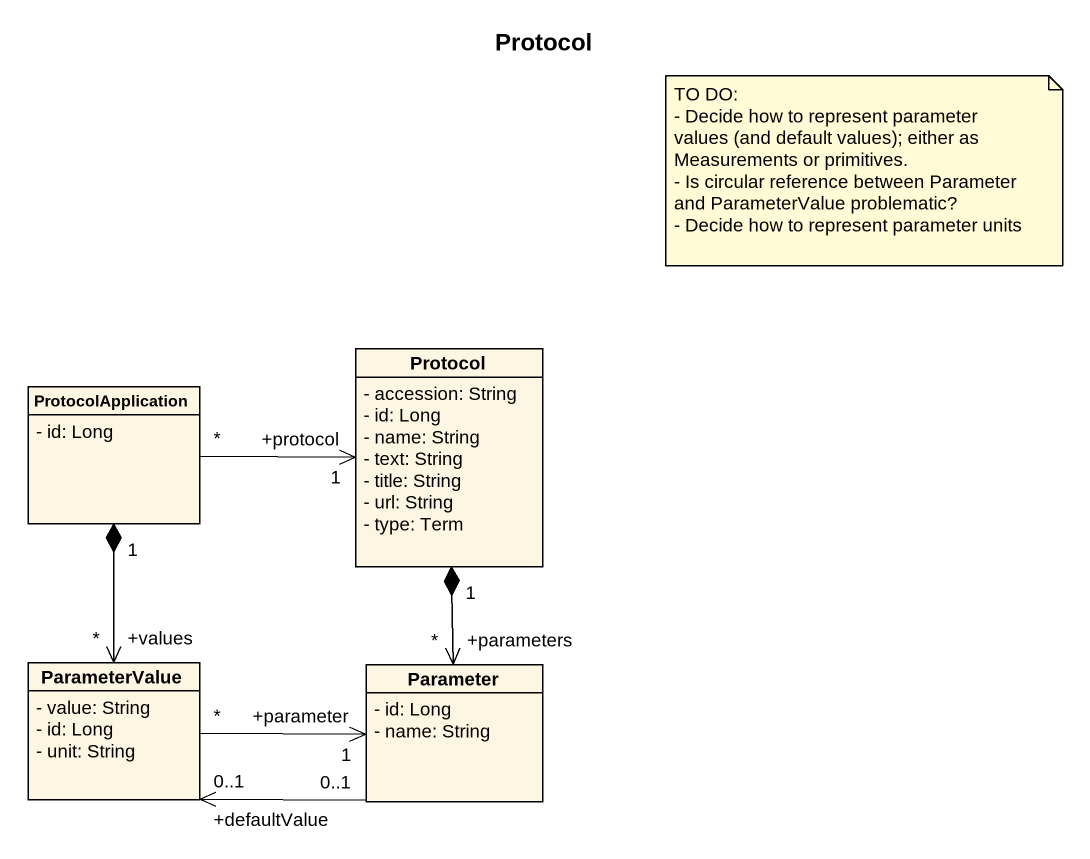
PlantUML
@startuml
title Protocol
hide circle
hide empty members
skinparam classAttributeIconSize 0
class ProtocolApplication {
  - id: Long
}
class "Protocol" as Protocol_ {
  - accession: String
  - id: Long
  - name: String
  - text: String
  - title: String
  - url: String
  - type: Term
}
class ParameterValue {
  - value: String
  - id: Long
  - unit: String
}
class Parameter {
  - id: Long
  - name: String
}
ProtocolApplication "*" -right-> "+protocol\n1" Protocol_
ProtocolApplication "1" *--> "+values\n*" ParameterValue
Protocol_ "1" *--> "+parameters\n*" Parameter
ParameterValue "*" -right-> "+parameter\n1" Parameter
Parameter "0..1" -left-> "+defaultValue\n0..1" ParameterValue
note as N1
  TO DO:
  - Decide how to represent parameter values (and default values); either as Measurements or primitives.
  - Is circular reference between Parameter and ParameterValue problematic?
  - Decide how to represent parameter units
end note
@enduml
